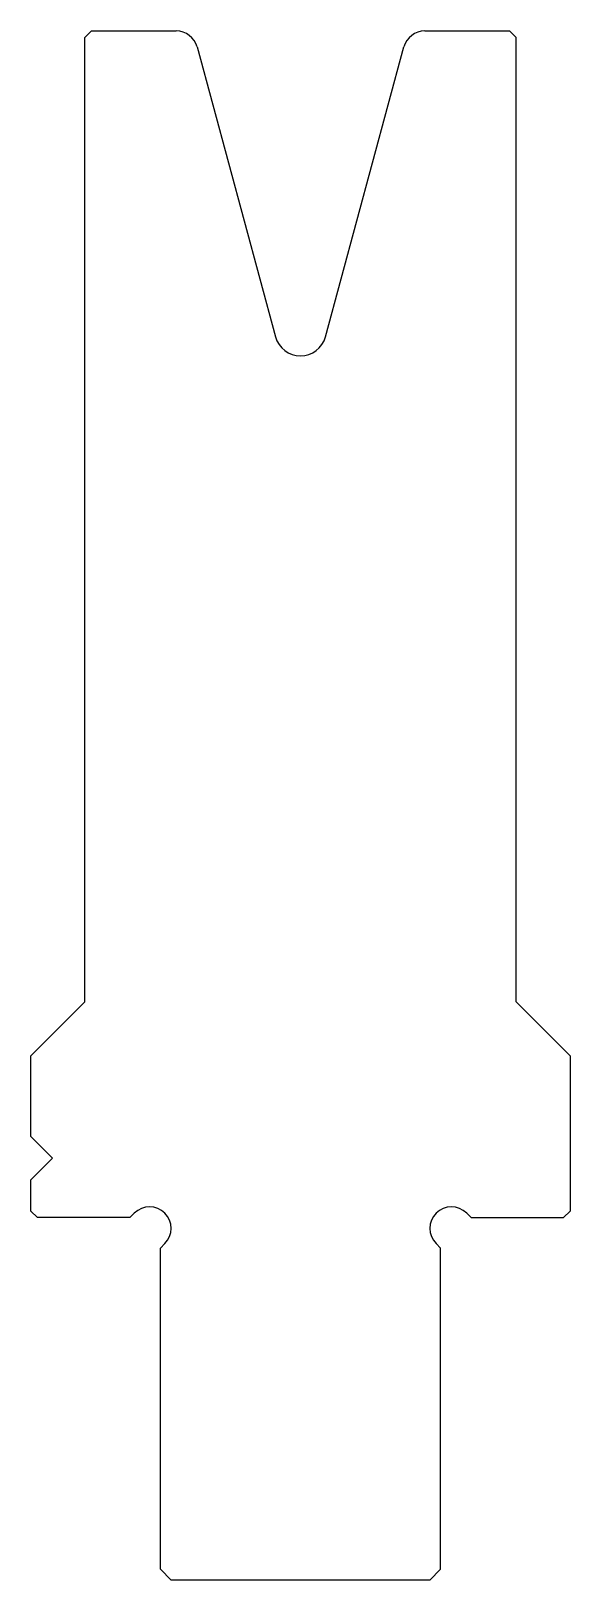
# Model space of a CAD drawing. Header units: metres. Extents: x -19 to 6, y -16.8 to 55.
import ezdxf

# ---------------------------------------------------------------- set-up
doc = ezdxf.new("R2010")
doc.units = ezdxf.units.M

msp = doc.modelspace()

# ---------------------------------------------------------------- linework, layer by layer
for p, q in [((-16.2, 55), (-16.5, 54.7)), ((-16.5, 10), (-16.5, 54.7)), ((-16.2, 55), (-12.265042, 55)), ((-0.734958, 55), (3.2, 55)), ((3.5, 54.7), (3.2, 55)), ((3.5, 10), (3.5, 54.7)), ((-11.299865, 54.2616), (-7.658212, 40.825654)), ((-5.341788, 40.825654), (-1.700135, 54.2616)), ((-19, 7.5), (-16.5, 10)), ((6, 7.5), (3.5, 10)), ((-19, 3.75), (-19, 7.5)), ((6, 7.5), (6, 0.3)), ((-19, 3.75), (-18, 2.75)), ((-18, 2.75), (-19, 1.75)), ((-19, 0.3), (-19, 1.75)), ((-19, 0.3), (-18.7, 0)), ((-14.414214, 0), (-18.7, 0)), ((-14.207107, 0.207107), (-14.414214, 0)), ((1.207107, 0.207107), (1.414214, 0)), ((1.414214, 0), (5.7, 0)), ((5.7, 0), (6, 0.3)), ((-13, -1.414214), (-12.792893, -1.207107)), ((-13, -16.3), (-13, -1.414214)), ((0, -1.414214), (-0.207107, -1.207107)), ((0, -16.3), (0, -1.414214)), ((-13, -16.3), (-12.5, -16.8)), ((-0.5, -16.8), (0, -16.3)), ((-0.5, -16.8), (-12.5, -16.8))]:
    msp.add_line(p, q)
for centre, radius, start, end in [((-12.265042, 54), 1, 15.165, 90), ((-0.734958, 54), 1, 90, 164.835), ((-6.5, 41.139574), 1.2, 195.165, 344.835), ((-13.5, -0.5), 1, 315, 135), ((0.5, -0.5), 1, 45, 225)]:
    msp.add_arc(centre, radius, start, end)

doc.saveas('drawing.dxf')
